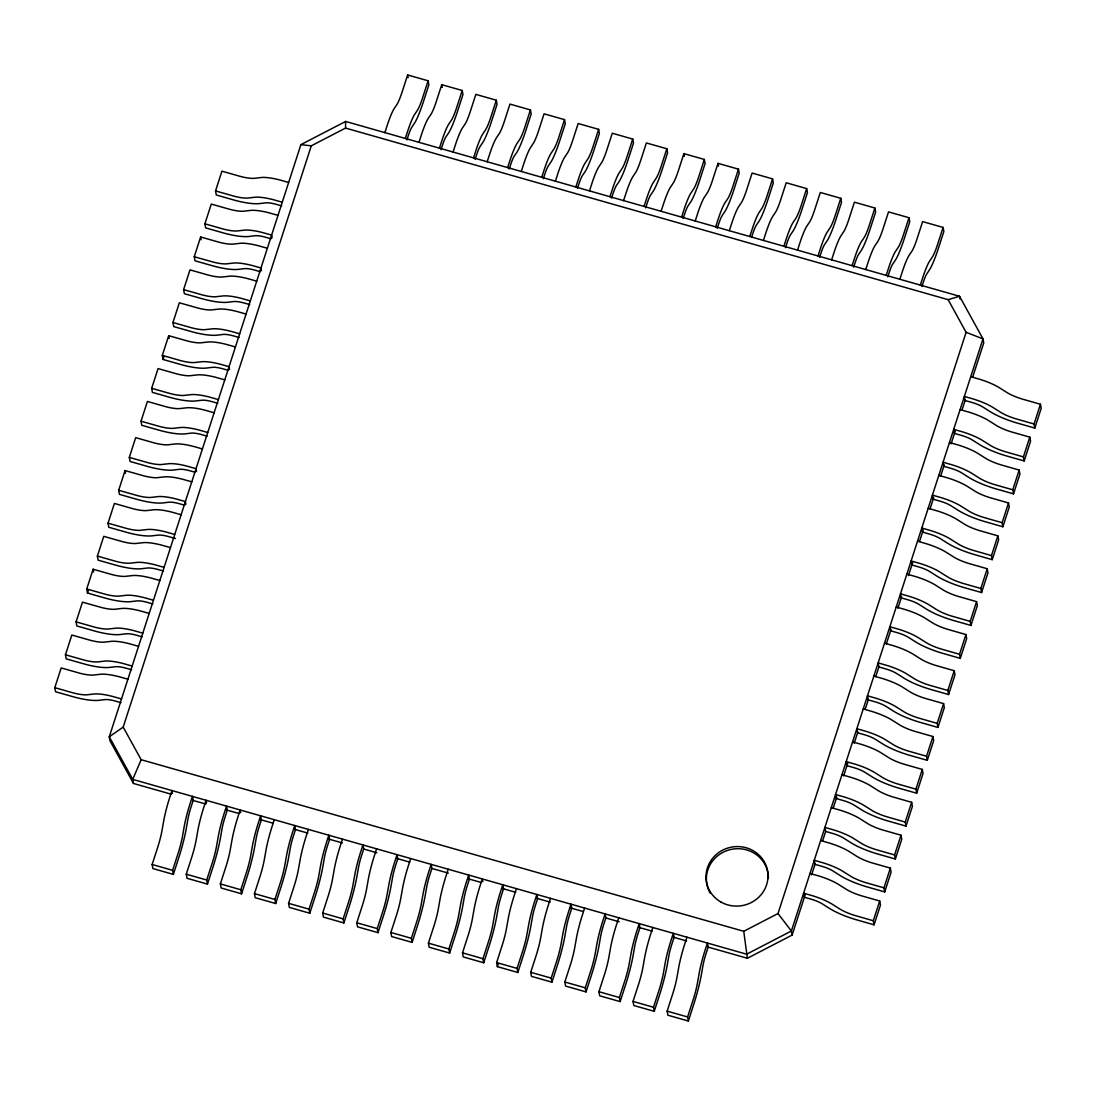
<?xml version="1.0" encoding="UTF-8"?>
<svg xmlns="http://www.w3.org/2000/svg" width="1096" height="1096" viewBox="0 0 1096 1096"><rect width="100%" height="100%" fill="white"/><g stroke="black" fill="none" stroke-linecap="round" stroke-linejoin="round"><path stroke-width="1.5" d="M171.305 794.23L133.479 783.462L110.025 740.855L109.271 736.786L300.893 144.645L311.278 145.837L345.541 128.081L345.637 121.451L959.534 296.263L982.989 338.87L983.742 342.938L972.686 377.106M120.903 702.632L115.436 701.084A14.316 3.672 17.9 0 0 104.832 699.604L99.133 700.289A35.771 9.193 17.9 0 1 72.596 696.59L55.553 691.74L54.8 687.672L61.184 667.93L79.816 673.218A21.454 5.507 17.9 0 0 93.228 675.081L101.079 674.204A28.633 7.357 17.9 0 1 118.984 676.698L127.903 679.219M131.547 669.738L126.081 668.19A14.316 3.672 17.9 0 0 115.477 666.711L109.778 667.395A35.771 9.193 17.9 0 1 83.241 663.697L66.198 658.847L65.445 654.778L71.829 635.036L90.461 640.324A21.454 5.507 17.9 0 0 103.873 642.188L111.724 641.297A28.633 7.357 17.9 0 1 129.629 643.804L138.548 646.325M142.192 636.845L136.74 635.283A14.316 3.672 17.9 0 0 126.122 633.803L120.423 634.502A35.771 9.193 17.9 0 1 93.886 630.803L76.843 625.939L76.09 621.87L82.474 602.142L101.106 607.417A21.454 5.507 17.9 0 0 114.518 609.294L122.368 608.403A28.633 7.357 17.9 0 1 140.274 610.897L149.193 613.418M152.837 603.951L147.385 602.389A14.316 3.672 17.9 0 0 136.767 600.909L131.068 601.608A35.771 9.193 17.9 0 1 104.531 597.895L87.488 593.046L86.735 588.977L93.119 569.235L111.751 574.523A21.454 5.507 17.9 0 0 125.163 576.4L133.027 575.51A28.633 7.357 17.9 0 1 150.919 578.003L159.838 580.524M163.482 571.043L158.03 569.495A14.316 3.672 17.9 0 0 147.412 568.016L141.713 568.701A35.771 9.193 17.9 0 1 115.176 565.002L98.133 560.152L97.38 556.083L103.764 536.341L122.396 541.63A21.454 5.507 17.9 0 0 135.808 543.493L143.672 542.616A28.633 7.357 17.9 0 1 161.564 545.109L170.483 547.63M175.483 538.533L168.674 536.602A14.316 3.672 17.9 0 0 158.057 535.122L152.358 535.807A35.771 9.193 17.9 0 1 125.821 532.108L108.778 527.258L108.025 523.189L114.409 503.448L133.041 508.736A21.454 5.507 17.9 0 0 146.453 510.599L154.317 509.722A28.633 7.357 17.9 0 1 172.209 512.216L181.128 514.736M184.772 505.256L179.319 503.694A14.316 3.672 17.9 0 0 168.702 502.215L163.003 502.913A35.771 9.193 17.9 0 1 136.466 499.214L119.423 494.351L118.669 490.282L125.054 470.554L143.686 475.828A21.454 5.507 17.9 0 0 157.098 477.705L164.962 476.815A28.633 7.357 17.9 0 1 182.854 479.308L191.773 481.829M195.417 472.362L189.964 470.8A14.316 3.672 17.9 0 0 179.347 469.321L173.648 470.02A35.771 9.193 17.9 0 1 147.111 466.321L130.068 461.457L129.314 457.388L135.698 437.647L154.331 442.935A21.454 5.507 17.9 0 0 167.743 444.812L175.607 443.921A28.633 7.357 17.9 0 1 193.499 446.415L202.418 448.935M207.13 436.167L201.664 434.619A14.316 3.672 17.9 0 0 191.06 433.139L185.361 433.824A35.771 9.193 17.9 0 1 158.824 430.125L141.768 425.275L141.028 421.207L147.412 401.465L166.044 406.753A21.454 5.507 17.9 0 0 179.456 408.616L187.306 407.739A28.633 7.357 17.9 0 1 205.212 410.233L214.131 412.754M217.775 403.273L212.309 401.725A14.316 3.672 17.9 0 0 201.705 400.245L196.006 400.93A35.771 9.193 17.9 0 1 169.469 397.232L152.413 392.382L151.673 388.313L158.057 368.571L176.689 373.859A21.454 5.507 17.9 0 0 190.101 375.723L197.951 374.832A28.633 7.357 17.9 0 1 215.857 377.339L224.776 379.86M228.42 370.38L222.954 368.818A14.316 3.672 17.9 0 0 212.35 367.338L206.651 368.037A35.771 9.193 17.9 0 1 180.114 364.338L163.057 359.474L162.318 355.405L168.702 335.677L187.334 340.952A21.454 5.507 17.9 0 0 200.746 342.829L208.596 341.938A28.633 7.357 17.9 0 1 226.502 344.432L235.421 346.953M239.065 337.486L233.599 335.924A14.316 3.672 17.9 0 0 222.995 334.444L217.296 335.143A35.771 9.193 17.9 0 1 190.759 331.43L173.716 326.581L172.963 322.512L179.347 302.77L197.979 308.058A21.454 5.507 17.9 0 0 211.391 309.935L219.241 309.045A28.633 7.357 17.9 0 1 237.147 311.538L246.066 314.059M249.71 304.578L244.244 303.03A14.316 3.672 17.9 0 0 233.64 301.551L227.941 302.236A35.771 9.193 17.9 0 1 201.404 298.537L184.361 293.687L183.607 289.618L189.992 269.876L208.624 275.165A21.454 5.507 17.9 0 0 222.036 277.028L229.886 276.151A28.633 7.357 17.9 0 1 247.792 278.644L256.711 281.165M260.355 271.685L254.902 270.137A14.316 3.672 17.9 0 0 244.285 268.657L238.586 269.342A35.771 9.193 17.9 0 1 212.049 265.643L195.006 260.793L194.252 256.724L200.637 236.983L219.269 242.271A21.454 5.507 17.9 0 0 232.681 244.134L240.531 243.257A28.633 7.357 17.9 0 1 258.437 245.751L267.356 248.271M271 238.791L265.547 237.229A14.316 3.672 17.9 0 0 254.93 235.75L249.23 236.448A35.771 9.193 17.9 0 1 222.694 232.749L205.651 227.886L204.897 223.817L211.281 204.089L229.913 209.363A21.454 5.507 17.9 0 0 243.326 211.24L251.19 210.35A28.633 7.357 17.9 0 1 269.082 212.843L278 215.364M281.645 205.897L276.192 204.336A14.316 3.672 17.9 0 0 265.575 202.856L259.875 203.555A35.771 9.193 17.9 0 1 233.338 199.856L216.296 194.992L215.542 190.923L221.926 171.182L240.558 176.47A21.454 5.507 17.9 0 0 253.971 178.347L261.834 177.456A28.633 7.357 17.9 0 1 279.727 179.95L288.645 182.47M87.488 593.046L88.461 590.004M163.057 359.474L164.044 356.447M133.479 783.462L132.739 779.393L109.271 736.786L123.19 727.086L311.278 145.837M384.86 132.63L387.655 124.04A28.633 3.795 -74.1 0 1 393.902 109.025L397.149 104.161A21.454 2.85 -74.1 0 0 401.821 92.913L407.644 74.966L428.111 80.789L428.851 84.858L423.536 101.312A35.771 4.74 -74.1 0 1 414.274 123.56L411.904 127.04A14.316 1.891 -74.1 0 0 408.205 135.945L406.917 139.891M173.374 874.389L172.62 870.32L178.429 852.332A21.454 2.85 -74.1 0 0 182.361 836.974L184.402 825.507A28.633 3.795 -74.1 0 1 189.635 805.026L192.417 796.395L193.17 800.464L191.033 807.04A14.316 1.891 -74.1 0 0 187.923 819.192L186.457 827.548A35.771 4.74 -74.1 0 1 178.689 857.935L173.374 874.389L152.906 868.566L152.152 864.497L157.975 846.496A21.454 2.85 -74.1 0 0 161.893 831.152L163.934 819.685A28.633 3.795 -74.1 0 1 169.168 799.203L171.949 790.558L172.456 793.271M405.328 138.452L408.109 129.862A28.633 3.795 -74.1 0 1 414.357 114.861L417.603 109.984A21.454 2.85 -74.1 0 0 422.289 98.75L428.111 80.789M418.96 142.343L421.755 133.739A28.633 3.795 -74.1 0 1 428.002 118.738L431.249 113.874A21.454 2.85 -74.1 0 0 435.934 102.627L441.757 84.68L462.211 90.502L462.964 94.571L457.635 111.025A35.771 4.74 -74.1 0 1 448.374 133.274L446.004 136.753A14.316 1.891 -74.1 0 0 442.305 145.658L441.03 149.604M207.473 884.102L206.733 880.033L212.542 862.045A21.454 2.85 -74.1 0 0 216.46 846.687L218.501 835.221A28.633 3.795 -74.1 0 1 223.735 814.739L226.53 806.108L227.269 810.177L225.146 816.753A14.316 1.891 -74.1 0 0 222.036 828.905L220.57 837.262A35.771 4.74 -74.1 0 1 212.802 867.648L207.473 884.102L187.005 878.28L186.265 874.211L192.074 856.209A21.454 2.85 -74.1 0 0 196.006 840.851L198.034 829.398A28.633 3.795 -74.1 0 1 203.281 808.903L206.062 800.272L206.555 802.984M439.428 148.166L442.222 139.576A28.633 3.795 -74.1 0 1 448.47 124.574L451.716 119.697A21.454 2.85 -74.1 0 0 456.388 108.449L462.211 90.502M453.073 152.043L455.868 143.453A28.633 3.795 -74.1 0 1 462.115 128.451L465.362 123.588A21.454 2.85 -74.1 0 0 470.033 112.34L475.856 94.393L496.324 100.216L497.063 104.284L491.748 120.738A35.771 4.74 -74.1 0 1 482.473 142.987L480.117 146.467A14.316 1.891 -74.1 0 0 476.404 155.358L475.13 159.317M241.572 893.815L240.832 889.747L246.641 871.745A21.454 2.85 -74.1 0 0 250.573 856.401L252.601 844.934A28.633 3.795 -74.1 0 1 257.848 824.452L260.629 815.808L261.369 819.877L259.245 826.466A14.316 1.891 -74.1 0 0 256.135 838.618L254.669 846.975A35.771 4.74 -74.1 0 1 246.901 877.362L241.572 893.815L221.118 887.979L220.365 883.91L226.173 865.922A21.454 2.85 -74.1 0 0 230.105 850.565L232.147 839.111A28.633 3.795 -74.1 0 1 237.38 818.616L240.161 809.985L240.668 812.698M473.541 157.879L476.322 149.289A28.633 3.795 -74.1 0 1 482.569 134.274L485.816 129.41A21.454 2.85 -74.1 0 0 490.501 118.163L496.324 100.216M274.274 819.698L271.493 828.329A28.633 3.795 -74.1 0 0 266.246 848.825L264.204 860.278A21.454 2.85 -74.1 0 1 260.286 875.636L254.478 893.624L255.217 897.693L275.685 903.529L281.001 887.075A35.771 4.74 -74.1 0 0 288.782 856.688L290.248 848.331A14.316 1.891 -74.1 0 1 293.358 836.166L295.482 829.59L294.728 825.521L291.947 834.152A28.633 3.795 -74.1 0 0 286.714 854.647L284.672 866.114A21.454 2.85 -74.1 0 1 280.754 881.458L274.932 899.46L275.685 903.529M487.172 161.756L489.967 153.166A28.633 3.795 -74.1 0 1 496.214 138.165L499.461 133.301A21.454 2.85 -74.1 0 0 504.146 122.053L509.955 104.106L530.423 109.929L531.176 113.998L525.847 130.451A35.771 4.74 -74.1 0 1 516.586 152.7L514.216 156.18A14.316 1.891 -74.1 0 0 510.517 165.071L509.243 169.017M507.64 167.592L510.435 159.002A28.633 3.795 -74.1 0 1 516.682 143.987L519.929 139.124A21.454 2.85 -74.1 0 0 524.6 127.876L530.423 109.929M308.373 829.412L305.592 838.043A28.633 3.795 -74.1 0 0 300.359 858.538L298.317 869.991A21.454 2.85 -74.1 0 1 294.386 885.349L288.577 903.337L289.33 907.406L309.784 913.228L315.114 896.788A35.771 4.74 -74.1 0 0 322.882 866.402L324.348 858.045A14.316 1.891 -74.1 0 1 327.457 845.879L329.581 839.303L328.841 835.234L326.06 843.865A28.633 3.795 -74.1 0 0 320.813 864.36L318.785 875.814A21.454 2.85 -74.1 0 1 314.853 891.171L309.045 909.173L309.784 913.228M521.285 171.469L524.066 162.879A28.633 3.795 -74.1 0 1 530.313 147.878L533.56 143.001A21.454 2.85 -74.1 0 0 538.246 131.767L544.068 113.82L564.522 119.642L565.276 123.711L559.946 140.151A35.771 4.74 -74.1 0 1 550.685 162.4L548.329 165.893A14.316 1.891 -74.1 0 0 544.616 174.785L543.342 178.73M541.739 177.292L544.534 168.702A28.633 3.795 -74.1 0 1 550.781 153.7L554.028 148.837A21.454 2.85 -74.1 0 0 558.713 137.589L564.522 119.642M342.486 839.125L339.692 847.756A28.633 3.795 -74.1 0 0 334.458 868.251L332.417 879.704A21.454 2.85 -74.1 0 1 328.499 895.062L322.69 913.05L323.43 917.119L343.897 922.942L349.213 906.502A35.771 4.74 -74.1 0 0 356.981 876.115L358.461 867.744A14.316 1.891 -74.1 0 1 361.557 855.592L363.694 849.016L362.94 844.948L360.159 853.578A28.633 3.795 -74.1 0 0 354.926 874.074L352.885 885.527A21.454 2.85 -74.1 0 1 348.953 900.885L343.144 918.873L343.897 922.942M555.384 181.183L558.179 172.593A28.633 3.795 -74.1 0 1 564.426 157.591L567.673 152.714A21.454 2.85 -74.1 0 0 572.345 141.48L578.167 123.519L598.635 129.355L599.375 133.424L594.059 149.864A35.771 4.74 -74.1 0 1 584.798 172.113L582.428 175.593A14.316 1.891 -74.1 0 0 578.729 184.498L577.441 188.444M575.852 187.005L578.647 178.415A28.633 3.795 -74.1 0 1 584.88 163.414L588.127 158.55A21.454 2.85 -74.1 0 0 592.813 147.302L598.635 129.355M376.586 848.838L373.805 857.469A28.633 3.795 -74.1 0 0 368.557 877.951L366.53 889.418A21.454 2.85 -74.1 0 1 362.598 904.775L356.789 922.764L357.529 926.832L377.997 932.655L383.326 916.215A35.771 4.74 -74.1 0 0 391.094 885.828L392.56 877.458A14.316 1.891 -74.1 0 1 395.67 865.306L397.793 858.73L397.053 854.661L394.272 863.292A28.633 3.795 -74.1 0 0 389.025 883.787L386.984 895.24A21.454 2.85 -74.1 0 1 383.066 910.598L377.257 928.586L377.997 932.655M589.497 190.896L592.278 182.306A28.633 3.795 -74.1 0 1 598.526 167.304L601.773 162.427A21.454 2.85 -74.1 0 0 606.458 151.193L612.28 133.233L632.735 139.069L633.488 143.138L628.159 159.578A35.771 4.74 -74.1 0 1 618.898 181.826L616.541 185.306A14.316 1.891 -74.1 0 0 612.828 194.211L611.554 198.157M609.951 196.718L612.746 188.128A28.633 3.795 -74.1 0 1 618.993 173.127L622.24 168.25A21.454 2.85 -74.1 0 0 626.926 157.016L632.735 139.069M410.685 858.538L407.904 867.183A28.633 3.795 -74.1 0 0 402.67 887.664L400.629 899.131A21.454 2.85 -74.1 0 1 396.711 914.475L390.888 932.477L391.642 936.546L412.11 942.368L417.425 925.915A35.771 4.74 -74.1 0 0 425.193 895.542L426.659 887.171A14.316 1.891 -74.1 0 1 429.769 875.019L431.906 868.443L431.153 864.374L428.372 873.005A28.633 3.795 -74.1 0 0 423.138 893.5L421.097 904.953A21.454 2.85 -74.1 0 1 417.165 920.311L411.356 938.299L412.11 942.368M623.597 200.609L626.391 192.019A28.633 3.795 -74.1 0 1 632.639 177.018L635.885 172.141A21.454 2.85 -74.1 0 0 640.557 160.893L646.38 142.946L666.848 148.768L667.587 152.837L662.272 169.291A35.771 4.74 -74.1 0 1 653.01 191.54L650.64 195.019A14.316 1.891 -74.1 0 0 646.941 203.924L645.654 207.87M644.064 206.432L646.846 197.842A28.633 3.795 -74.1 0 1 653.093 182.84L656.34 177.963A21.454 2.85 -74.1 0 0 661.025 166.729L666.848 148.768M448.209 869.224L445.428 877.855A28.633 3.795 -74.1 0 0 440.181 898.35L438.153 909.803A21.454 2.85 -74.1 0 1 434.221 925.161L428.413 943.163L429.153 947.232L449.62 953.054L454.936 936.601A35.771 4.74 -74.1 0 0 462.718 906.214L464.183 897.857A14.316 1.891 -74.1 0 1 467.293 885.705L469.417 879.115L468.663 875.06L465.882 883.691A28.633 3.795 -74.1 0 0 460.649 904.173L458.608 915.64A21.454 2.85 -74.1 0 1 454.689 930.997L448.867 948.985L449.62 953.054M661.107 211.281L663.902 202.691A28.633 3.795 -74.1 0 1 670.149 187.69L673.396 182.827A21.454 2.85 -74.1 0 0 678.082 171.579L683.89 153.632L704.358 159.454L705.112 163.523L699.782 179.977A35.771 4.74 -74.1 0 1 690.521 202.226L688.151 205.706A14.316 1.891 -74.1 0 0 684.452 214.597L683.178 218.556M681.575 217.118L684.37 208.528A28.633 3.795 -74.1 0 1 690.617 193.526L693.864 188.649A21.454 2.85 -74.1 0 0 698.536 177.401L704.358 159.454M695.22 220.995L698.001 212.405A28.633 3.795 -74.1 0 1 704.249 197.403L707.495 192.54A21.454 2.85 -74.1 0 0 712.181 181.292L718.003 163.345L738.471 169.168L739.211 173.237L733.895 189.69A35.771 4.74 -74.1 0 1 724.62 211.939L722.264 215.419A14.316 1.891 -74.1 0 0 718.551 224.31L717.277 228.269M483.72 962.768L482.98 958.699L488.789 940.697A21.454 2.85 -74.1 0 0 492.721 925.353L494.748 913.886A28.633 3.795 -74.1 0 1 499.995 893.404L502.776 884.76L503.516 888.829L501.393 895.418A14.316 1.891 -74.1 0 0 498.283 907.57L496.817 915.927A35.771 4.74 -74.1 0 1 489.049 946.314L483.72 962.768L463.266 956.931L462.512 952.862L468.321 934.874A21.454 2.85 -74.1 0 0 472.253 919.517L474.294 908.063A28.633 3.795 -74.1 0 1 479.527 887.568L482.309 878.937L482.815 881.65M715.674 226.831L718.469 218.241A28.633 3.795 -74.1 0 1 724.716 203.226L727.963 198.362A21.454 2.85 -74.1 0 0 732.649 187.115L738.471 169.168M516.422 888.651L513.64 897.282A28.633 3.795 -74.1 0 0 508.393 917.777L506.352 929.23A21.454 2.85 -74.1 0 1 502.434 944.588L496.625 962.576L497.365 966.645L517.833 972.481L523.148 956.027A35.771 4.74 -74.1 0 0 530.916 925.641L532.396 917.284A14.316 1.891 -74.1 0 1 535.492 905.118L537.629 898.542L536.876 894.473L534.095 903.104A28.633 3.795 -74.1 0 0 528.861 923.599L526.82 935.066A21.454 2.85 -74.1 0 1 522.888 950.41L517.079 968.412L517.833 972.481M729.32 230.708L732.114 222.118A28.633 3.795 -74.1 0 1 738.362 207.117L741.608 202.253A21.454 2.85 -74.1 0 0 746.294 191.005L752.103 173.058L772.57 178.881L773.31 182.95L767.995 199.404A35.771 4.74 -74.1 0 1 758.733 221.652L756.363 225.132A14.316 1.891 -74.1 0 0 752.664 234.023L751.815 236.654M497.365 966.645L498.338 963.658M749.787 236.544L752.582 227.941A28.633 3.795 -74.1 0 1 758.829 212.939L762.076 208.076A21.454 2.85 -74.1 0 0 766.748 196.828L772.57 178.881M550.521 898.364L547.74 906.995A28.633 3.795 -74.1 0 0 542.506 927.49L540.465 938.943A21.454 2.85 -74.1 0 1 536.533 954.301L530.724 972.289L531.478 976.358L551.932 982.18L557.261 965.74A35.771 4.74 -74.1 0 0 565.029 935.354L566.495 926.983A14.316 1.891 -74.1 0 1 569.605 914.831L571.728 908.255L570.989 904.186L568.208 912.817A28.633 3.795 -74.1 0 0 562.96 933.313L560.919 944.766A21.454 2.85 -74.1 0 1 557.001 960.123L551.192 978.112L551.932 982.18M763.433 240.421L766.214 231.831A28.633 3.795 -74.1 0 1 772.461 216.83L775.708 211.953A21.454 2.85 -74.1 0 0 780.393 200.719L786.216 182.772L806.67 188.594L807.423 192.663L802.094 209.103A35.771 4.74 -74.1 0 1 792.833 231.352L790.476 234.832A14.316 1.891 -74.1 0 0 786.764 243.737L785.49 247.682M783.887 246.244L786.681 237.654A28.633 3.795 -74.1 0 1 792.929 222.652L796.176 217.789A21.454 2.85 -74.1 0 0 800.861 206.541L806.67 188.594M584.634 908.077L581.839 916.708A28.633 3.795 -74.1 0 0 576.606 937.19L574.564 948.657A21.454 2.85 -74.1 0 1 570.646 964.014L564.824 982.002L565.577 986.071L586.045 991.894L591.361 975.454A35.771 4.74 -74.1 0 0 599.128 945.067L600.594 936.696A14.316 1.891 -74.1 0 1 603.704 924.545L605.841 917.969L605.088 913.9L602.307 922.531A28.633 3.795 -74.1 0 0 597.073 943.026L595.032 954.479A21.454 2.85 -74.1 0 1 591.1 969.837L585.291 987.825L586.045 991.894M797.532 250.135L800.327 241.545A28.633 3.795 -74.1 0 1 806.574 226.543L809.821 221.666A21.454 2.85 -74.1 0 0 814.492 210.432L820.315 192.471L840.783 198.308L841.523 202.376L836.207 218.816A35.771 4.74 -74.1 0 1 826.946 241.065L824.576 244.545A14.316 1.891 -74.1 0 0 820.877 253.45L819.589 257.396M818 255.957L820.781 247.367A28.633 3.795 -74.1 0 1 827.028 232.366L830.275 227.502A21.454 2.85 -74.1 0 0 834.96 216.255L840.783 198.308M618.733 917.79L615.952 926.421A28.633 3.795 -74.1 0 0 610.705 946.903L608.677 958.37A21.454 2.85 -74.1 0 1 604.745 973.728L598.937 991.716L599.676 995.785L620.144 1001.607L625.474 985.167A35.771 4.74 -74.1 0 0 633.241 954.78L634.707 946.41A14.316 1.891 -74.1 0 1 637.817 934.258L639.941 927.682L639.201 923.613L636.406 932.244A28.633 3.795 -74.1 0 0 631.173 952.739L629.131 964.192A21.454 2.85 -74.1 0 1 625.213 979.55L619.404 997.538L620.144 1001.607M831.631 259.848L834.426 251.258A28.633 3.795 -74.1 0 1 840.673 236.257L843.92 231.379A21.454 2.85 -74.1 0 0 848.605 220.132L854.428 202.185L874.882 208.021L875.636 212.09L870.306 228.53A35.771 4.74 -74.1 0 1 861.045 250.779L858.689 254.258A14.316 1.891 -74.1 0 0 854.976 263.163L853.702 267.109M852.099 265.67L854.894 257.081A28.633 3.795 -74.1 0 1 861.141 242.079L864.388 237.202A21.454 2.85 -74.1 0 0 869.06 225.968L874.882 208.021M652.832 927.49L650.051 936.135A28.633 3.795 -74.1 0 0 644.818 956.616L642.777 968.083A21.454 2.85 -74.1 0 1 638.858 983.427L633.036 1001.429L633.789 1005.498L654.244 1011.32L659.573 994.867A35.771 4.74 -74.1 0 0 667.341 964.48L668.807 956.123A14.316 1.891 -74.1 0 1 671.917 943.971L674.054 937.395L673.3 933.326L670.519 941.957A28.633 3.795 -74.1 0 0 665.272 962.452L663.244 973.906A21.454 2.85 -74.1 0 1 659.312 989.263L653.504 1007.251L654.244 1011.32M865.744 269.561L868.539 260.971A28.633 3.795 -74.1 0 1 874.786 245.956L878.033 241.093A21.454 2.85 -74.1 0 0 882.705 229.845L888.527 211.898L908.995 217.72L909.735 221.789L904.419 238.243A35.771 4.74 -74.1 0 1 895.144 260.492L892.788 263.972A14.316 1.891 -74.1 0 0 889.075 272.877L887.801 276.822M886.212 275.384L888.993 266.794A28.633 3.795 -74.1 0 1 895.24 251.792L898.487 246.915A21.454 2.85 -74.1 0 0 903.173 235.681L908.995 217.72M686.945 937.203L684.164 945.834A28.633 3.795 -74.1 0 0 678.917 966.33L676.89 977.796A21.454 2.85 -74.1 0 1 672.958 993.14L667.149 1011.142L667.889 1015.211L688.356 1021.034L693.672 1004.58A35.771 4.74 -74.1 0 0 701.454 974.193L702.92 965.836A14.316 1.891 -74.1 0 1 706.03 953.684L708.153 947.108L707.4 943.04L704.618 951.671A28.633 3.795 -74.1 0 0 699.385 972.152L697.344 983.619A21.454 2.85 -74.1 0 1 693.426 998.977L687.603 1016.965L688.356 1021.034M899.843 279.274L902.638 270.685A28.633 3.795 -74.1 0 1 908.885 255.669L912.132 250.806A21.454 2.85 -74.1 0 0 916.818 239.558L922.627 221.611L943.094 227.434L943.848 231.503L938.519 247.956A35.771 4.74 -74.1 0 1 929.257 270.205L926.887 273.685A14.316 1.891 -74.1 0 0 923.188 282.59L921.914 286.536M920.311 285.097L923.106 276.507A28.633 3.795 -74.1 0 1 929.353 261.506L932.6 256.628A21.454 2.85 -74.1 0 0 937.272 245.394L943.094 227.434M123.19 727.086L141.151 759.706L743.746 931.299L778.009 913.543L966.097 332.307L948.136 299.674L345.541 128.081M707.934 947.04L747.376 958.274L792.12 935.08L805.272 894.459M811.574 874.964L815.26 863.593M822.617 840.838L825.781 831.097M833.138 808.341L836.823 796.97M843.66 775.845L847.934 762.624M854.168 743.348L857.853 731.977M865.21 709.222L868.361 699.467M875.731 676.725L878.882 666.971L878.143 662.902L887.061 665.464A28.633 7.357 17.9 0 1 905.967 673.451L915.037 679.164A21.454 5.507 17.9 0 0 929.203 685.137L947.835 690.466L948.588 694.535L931.532 689.685A35.771 9.193 17.9 0 1 903.501 677.835L896.912 673.656A14.316 3.672 17.9 0 0 885.705 668.916L878.882 666.971M886.322 643.982L891.062 629.337M897.912 608.184L901.597 596.786M908.433 575.633L912.653 562.618M919.503 541.465L923.188 530.08M930.025 508.914L933.71 497.529M940.56 476.376L944.245 464.978M951.095 443.825L955.301 430.81M962.151 409.657L965.302 399.889M873.32 920.75L854.688 915.42A21.454 5.507 17.9 0 1 840.522 909.433L831.453 903.734A28.633 7.357 17.9 0 0 812.547 895.747L803.615 893.185L804.368 897.254L811.191 899.2A14.316 3.672 17.9 0 1 822.397 903.926L828.987 908.118A35.771 9.193 17.9 0 0 857.017 919.955L874.074 924.818L873.32 920.75L879.704 901.008L861.072 895.679A21.454 5.507 17.9 0 1 846.907 889.692L837.837 883.993A28.633 7.357 17.9 0 0 818.945 876.005L810.013 873.443M883.965 887.842L865.333 882.527A21.454 5.507 17.9 0 1 851.167 876.54L842.098 870.841A28.633 7.357 17.9 0 0 823.192 862.853L814.26 860.292L815.013 864.36L821.836 866.292A14.316 3.672 17.9 0 1 833.042 871.032L839.632 875.225A35.771 9.193 17.9 0 0 867.662 887.061L884.719 891.911L883.965 887.842L890.349 868.114L871.717 862.785A21.454 5.507 17.9 0 1 857.552 856.798L848.482 851.099A28.633 7.357 17.9 0 0 829.59 843.112L820.657 840.55M894.61 854.948L875.978 849.619A21.454 5.507 17.9 0 1 861.812 843.646L852.743 837.933A28.633 7.357 17.9 0 0 833.837 829.96L824.904 827.398L825.658 831.453L832.481 833.398A14.316 3.672 17.9 0 1 843.687 838.139L850.277 842.331A35.771 9.193 17.9 0 0 878.307 854.168L895.364 859.017L894.61 854.948L900.994 835.207L882.362 829.891A21.454 5.507 17.9 0 1 868.196 823.904L859.127 818.205A28.633 7.357 17.9 0 0 840.235 810.218L831.302 807.656M905.255 822.055L886.623 816.726A21.454 5.507 17.9 0 1 872.457 810.752L863.388 805.039A28.633 7.357 17.9 0 0 844.482 797.052L835.549 794.49L836.303 798.559L843.125 800.505A14.316 3.672 17.9 0 1 854.332 805.245L860.922 809.423A35.771 9.193 17.9 0 0 888.952 821.26L906.008 826.124L905.255 822.055L911.639 802.313L893.007 796.984A21.454 5.507 17.9 0 1 878.841 791.011L869.772 785.298A28.633 7.357 17.9 0 0 850.88 777.324L841.947 774.762M915.9 789.161L897.268 783.832A21.454 5.507 17.9 0 1 883.102 777.845L874.033 772.146A28.633 7.357 17.9 0 0 855.127 764.159L846.194 761.597L846.948 765.666L853.77 767.611A14.316 3.672 17.9 0 1 864.977 772.338L871.567 776.53A35.771 9.193 17.9 0 0 899.597 788.367L916.653 793.23L915.9 789.161L922.284 769.419L903.652 764.09A21.454 5.507 17.9 0 1 889.486 758.117L880.417 752.404A28.633 7.357 17.9 0 0 861.525 744.417L852.592 741.855M926.545 756.254L907.913 750.938A21.454 5.507 17.9 0 1 893.747 744.951L884.678 739.252A28.633 7.357 17.9 0 0 865.772 731.265L856.839 728.703L857.593 732.772L864.415 734.717A14.316 3.672 17.9 0 1 875.622 739.444L882.212 743.636A35.771 9.193 17.9 0 0 910.242 755.473L927.298 760.323L926.545 756.254L932.943 736.526L914.297 731.196A21.454 5.507 17.9 0 1 900.131 725.21L891.062 719.51A28.633 7.357 17.9 0 0 872.169 711.523L863.237 708.961M937.19 723.36L918.558 718.031A21.454 5.507 17.9 0 1 904.392 712.058L895.322 706.345A28.633 7.357 17.9 0 0 876.416 698.371L867.484 695.809L868.238 699.878L875.06 701.81A14.316 3.672 17.9 0 1 886.267 706.55L892.856 710.742A35.771 9.193 17.9 0 0 920.887 722.579L937.943 727.429L937.19 723.36L943.588 703.618L924.942 698.303A21.454 5.507 17.9 0 1 910.776 692.316L901.707 686.617A28.633 7.357 17.9 0 0 882.814 678.63L873.882 676.068M947.835 690.466L954.232 670.725L935.587 665.395A21.454 5.507 17.9 0 1 921.421 659.422L912.352 653.709A28.633 7.357 17.9 0 0 893.459 645.736L884.527 643.174M959.548 654.285L940.916 648.955A21.454 5.507 17.9 0 1 926.75 642.968L917.681 637.269A28.633 7.357 17.9 0 0 898.775 629.282L889.842 626.72L890.596 630.789L897.418 632.735A14.316 3.672 17.9 0 1 908.625 637.461L915.215 641.653A35.771 9.193 17.9 0 0 943.245 653.49L960.302 658.354L959.548 654.285L965.932 634.543L947.3 629.214A21.454 5.507 17.9 0 1 933.134 623.227L924.065 617.528A28.633 7.357 17.9 0 0 905.159 609.54L896.227 606.979M970.193 621.377L951.561 616.062A21.454 5.507 17.9 0 1 937.395 610.075L928.326 604.375A28.633 7.357 17.9 0 0 909.42 596.388L900.487 593.827L901.241 597.895L908.063 599.827A14.316 3.672 17.9 0 1 919.27 604.567L925.86 608.76A35.771 9.193 17.9 0 0 953.89 620.596L970.946 625.446L970.193 621.377L976.577 601.649L957.945 596.32A21.454 5.507 17.9 0 1 943.779 590.333L934.71 584.634A28.633 7.357 17.9 0 0 915.804 576.647L906.872 574.085M980.838 588.484L962.206 583.154A21.454 5.507 17.9 0 1 948.04 577.181L938.971 571.468A28.633 7.357 17.9 0 0 920.065 563.495L911.132 560.933L911.886 564.988L918.708 566.933A14.316 3.672 17.9 0 1 929.915 571.674L936.505 575.866A35.771 9.193 17.9 0 0 964.535 587.703L981.591 592.552L980.838 588.484L987.222 568.742L968.59 563.426A21.454 5.507 17.9 0 1 954.424 557.439L945.355 551.74A28.633 7.357 17.9 0 0 926.449 543.753L917.53 541.191M991.483 555.59L972.851 550.26A21.454 5.507 17.9 0 1 958.685 544.287L949.615 538.574A28.633 7.357 17.9 0 0 930.71 530.587L921.777 528.025L922.531 532.094L929.353 534.04A14.316 3.672 17.9 0 1 940.56 538.78L947.15 542.958A35.771 9.193 17.9 0 0 975.18 554.795L992.236 559.659L991.483 555.59L997.867 535.848L979.235 530.519A21.454 5.507 17.9 0 1 965.069 524.546L956 518.833A28.633 7.357 17.9 0 0 937.107 510.859L928.175 508.297M1002.128 522.696L983.496 517.367A21.454 5.507 17.9 0 1 969.33 511.38L960.26 505.681A28.633 7.357 17.9 0 0 941.354 497.694L932.422 495.132L933.176 499.201L939.998 501.146A14.316 3.672 17.9 0 1 951.205 505.873L957.794 510.065A35.771 9.193 17.9 0 0 985.825 521.902L1002.881 526.765L1002.128 522.696L1008.512 502.954L989.88 497.625A21.454 5.507 17.9 0 1 975.714 491.652L966.645 485.939A28.633 7.357 17.9 0 0 947.752 477.952L938.82 475.39M1012.773 489.789L994.141 484.473A21.454 5.507 17.9 0 1 979.975 478.486L970.905 472.787A28.633 7.357 17.9 0 0 951.999 464.8L943.067 462.238L943.82 466.307L950.643 468.252A14.316 3.672 17.9 0 1 961.85 472.979L968.439 477.171A35.771 9.193 17.9 0 0 996.47 489.008L1013.526 493.858L1012.773 489.789L1019.157 470.061L1000.525 464.731A21.454 5.507 17.9 0 1 986.359 458.745L977.29 453.045A28.633 7.357 17.9 0 0 958.397 445.058L949.465 442.496M1023.417 456.895L1004.785 451.566A21.454 5.507 17.9 0 1 990.62 445.593L981.55 439.88A28.633 7.357 17.9 0 0 962.644 431.906L953.712 429.344L954.465 433.413L961.288 435.345A14.316 3.672 17.9 0 1 972.495 440.085L979.084 444.277A35.771 9.193 17.9 0 0 1007.114 456.114L1024.171 460.964L1023.417 456.895L1029.802 437.153L1011.17 431.838A21.454 5.507 17.9 0 1 997.004 425.851L987.934 420.152A28.633 7.357 17.9 0 0 969.042 412.165L960.11 409.603M1034.062 424.001L1015.43 418.672A21.454 5.507 17.9 0 1 1001.265 412.699L992.195 406.986A28.633 7.357 17.9 0 0 973.289 398.999L964.357 396.437L965.11 400.506L971.933 402.451A14.316 3.672 17.9 0 1 983.139 407.191L989.729 411.37A35.771 9.193 17.9 0 0 1017.759 423.22L1034.816 428.07L1034.062 424.001L1040.447 404.26L1021.815 398.93A21.454 5.507 17.9 0 1 1007.649 392.957L998.579 387.244A28.633 7.357 17.9 0 0 979.687 379.271L970.755 376.709M874.074 924.818L880.458 905.077L879.704 901.008M884.719 891.911L891.103 872.183L890.349 868.114M895.364 859.017L901.748 839.276L900.994 835.207M906.008 826.124L912.393 806.382L911.639 802.313M916.653 793.23L923.038 773.488L922.284 769.419M927.298 760.323L933.682 740.595L932.943 736.526M937.943 727.429L944.327 707.687L943.588 703.618M948.588 694.535L954.972 674.794L954.232 670.725M960.302 658.354L966.686 638.612L965.932 634.543M970.946 625.446L977.331 605.718L976.577 601.649M981.591 592.552L987.976 572.811L987.222 568.742M992.236 559.659L998.62 539.917L997.867 535.848M1002.881 526.765L1009.265 507.023L1008.512 502.954M1013.526 493.858L1019.91 474.13L1019.157 470.061M1024.171 460.964L1030.555 441.222L1029.802 437.153M1034.816 428.07L1041.2 408.329L1040.447 404.26M141.151 759.706L132.739 779.393L746.623 954.205L791.38 931.011L982.989 338.87L966.097 332.307M300.893 144.645L345.637 121.451M948.136 299.674L959.534 296.263L960.028 298.975M282.261 202.212L273.342 199.691A28.633 7.357 17.9 0 0 255.436 197.198L247.586 198.075A21.454 5.507 17.9 0 1 234.174 196.211L215.542 190.923M204.897 223.817L223.529 229.105A21.454 5.507 17.9 0 0 236.941 230.982L244.792 230.091A28.633 7.357 17.9 0 1 262.698 232.585L271.616 235.106L272.109 237.818M194.252 256.724L212.884 261.999A21.454 5.507 17.9 0 0 226.297 263.876L234.147 262.985A28.633 7.357 17.9 0 1 252.053 265.479L260.971 267.999L261.464 270.712M250.326 300.907L241.394 298.386A28.633 7.357 17.9 0 0 223.502 295.879L215.652 296.769A21.454 5.507 17.9 0 1 202.239 294.906L183.607 289.618M239.681 333.801L230.749 331.28A28.633 7.357 17.9 0 0 212.857 328.786L205.007 329.663A21.454 5.507 17.9 0 1 191.595 327.8L172.963 322.512M162.318 355.405L180.95 360.694A21.454 5.507 17.9 0 0 194.348 362.57L202.212 361.68A28.633 7.357 17.9 0 1 220.104 364.173L229.037 366.694L229.53 369.407M218.392 399.588L209.459 397.067A28.633 7.357 17.9 0 0 191.567 394.574L183.703 395.464A21.454 5.507 17.9 0 1 170.305 393.587L151.673 388.313M207.747 432.495L198.814 429.975A28.633 7.357 17.9 0 0 180.922 427.467L173.058 428.358A21.454 5.507 17.9 0 1 159.66 426.481L141.028 421.207M129.314 457.388L147.946 462.676A21.454 5.507 17.9 0 0 161.359 464.54L169.209 463.663A28.633 7.357 17.9 0 1 187.115 466.156L196.033 468.677L196.526 471.39M118.669 490.282L137.301 495.57A21.454 5.507 17.9 0 0 150.714 497.447L158.564 496.557A28.633 7.357 17.9 0 1 176.47 499.05L185.388 501.571L185.882 504.283M174.744 534.464L165.825 531.944A28.633 7.357 17.9 0 0 147.919 529.45L140.069 530.341A21.454 5.507 17.9 0 1 126.657 528.464L108.025 523.189M164.099 567.372L155.18 564.851A28.633 7.357 17.9 0 0 137.274 562.358L129.424 563.234A21.454 5.507 17.9 0 1 116.012 561.371L97.38 556.083M153.454 600.265L144.535 597.745A28.633 7.357 17.9 0 0 126.629 595.251L118.779 596.128A21.454 5.507 17.9 0 1 105.367 594.265L86.735 588.977M142.809 633.159L133.876 630.638A28.633 7.357 17.9 0 0 115.984 628.145L108.134 629.036A21.454 5.507 17.9 0 1 94.722 627.159L76.09 621.87M132.164 666.053L123.232 663.532A28.633 7.357 17.9 0 0 105.339 661.039L97.489 661.929A21.454 5.507 17.9 0 1 84.077 660.052L65.445 654.778M121.519 698.96L112.587 696.44A28.633 7.357 17.9 0 0 94.694 693.932L86.844 694.823A21.454 5.507 17.9 0 1 73.432 692.96L54.8 687.672M192.691 800.327L205.843 804.067M225.584 809.684L238.736 813.438M260.122 819.52L273.288 823.274M294.66 829.357L307.825 833.111M327.553 838.728L342.363 842.947M363.735 849.03L376.901 852.784M396.629 858.401L409.794 862.141M431.906 868.443L448.333 873.115M468.047 878.732L481.199 882.472M502.557 888.555L515.695 892.295M537.054 898.378L550.206 902.131M569.92 907.735L583.058 911.488M606.074 918.037L619.213 921.777M638.927 927.394L652.079 931.134M673.437 937.217L686.576 940.957M152.152 864.497L172.62 870.32M186.265 874.211L206.733 880.033M220.365 883.91L240.832 889.747M254.478 893.624L274.932 899.46M288.577 903.337L309.045 909.173M322.69 913.05L343.144 918.873M356.789 922.764L377.257 928.586M390.888 932.477L411.356 938.299M428.413 943.163L448.867 948.985M462.512 952.862L482.98 958.699M496.625 962.576L517.079 968.412M530.724 972.289L551.192 978.112M564.824 982.002L585.291 987.825M598.937 991.716L619.404 997.538M633.036 1001.429L653.504 1007.251M667.149 1011.142L687.603 1016.965M778.009 913.543L791.38 931.011L792.12 935.08M718.003 163.345L718.497 166.058M683.89 153.632L684.397 156.344M747.376 958.274L743.746 931.299M441.757 84.68L442.25 87.392M407.644 74.966L408.137 77.679M200.637 236.983L201.143 239.695M168.702 335.677L169.209 338.39M125.054 470.554L125.561 473.267M93.119 569.235L93.626 571.948M710.263 893.295A31.058 29.729 -10.4 0 1 729.881 849.688A31.058 29.729 -10.4 0 1 768.392 878.513M721.031 902.09A31.058 29.729 -10.4 0 0 768.008 876.403A31.058 29.729 -10.4 0 0 721.963 850.523A31.058 29.729 -10.4 0 0 721.031 902.09"/></g></svg>
